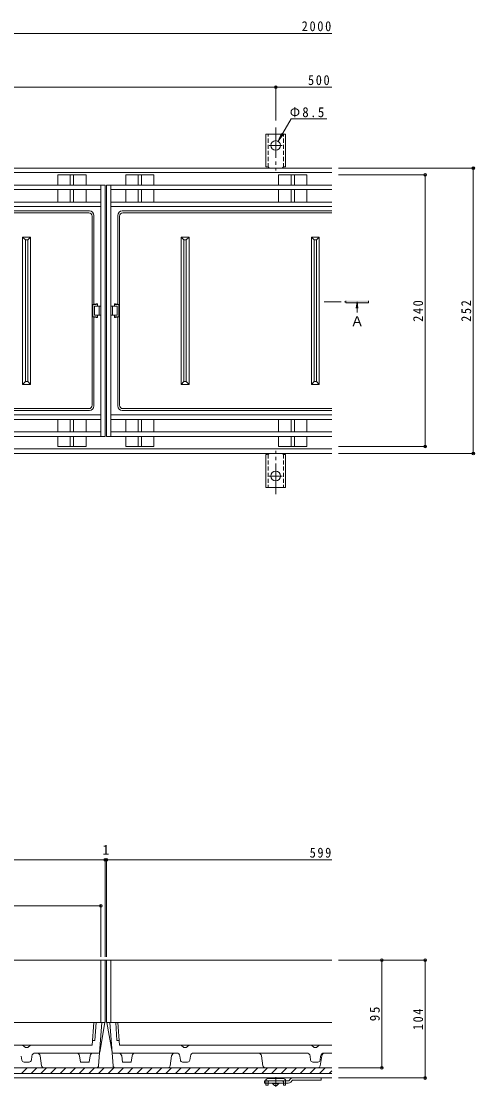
# Model space of a CAD drawing. Units: millimetres at full size, sheet at 1:3. Extents: x -1121 to 1153, y -824 to 816.
# Drawn here: x -363 to 38, y -477 to 464 of the extents above; entities that cross this region are included whole.
import ezdxf
from ezdxf.enums import TextEntityAlignment as Align

# ---------------------------------------------------------------- set-up
doc = ezdxf.new("R2010")
doc.units = ezdxf.units.MM
doc.header["$LTSCALE"] = 3
doc.header["$PDMODE"] = 32
doc.header["$PDSIZE"] = 2.4
for name, pattern in [('CHAIN1', [8, 5, -1, 1, -1]), ('CHAIN2', [12, 9, -1, 1, -1]), ('DASHED1', [1.8, 1.2, -0.6]), ('DASHED2', [3, 2, -1])]:
    doc.linetypes.add(name, pattern=pattern)
for name, color, linetype, lineweight in [('0-0_通り芯', 3, 'Continuous', 9), ('0-1_躯体', 2, 'Continuous', 9), ('0-2_仕上', 3, 'Continuous', 9), ('0-4_その他', 7, 'Continuous', 9), ('0-5_寸法', 7, 'Continuous', 9), ('0-9', 3, 'Continuous', 9)]:
    doc.layers.add(name, color=color, linetype=linetype, lineweight=lineweight)
doc.styles.add('ＭＳ ゴシック', font='')
doc.styles.get('ＭＳ ゴシック').set_extended_font_data('MS Gothic')

msp = doc.modelspace()

# ---------------------------------------------------------------- linework, layer by layer
at = {"layer": '0-0_通り芯'}
for p, q in [((-319.68, 328.24), (-319.68, 319.24)), ((-316.68, 328.24), (-316.68, 319.24)), ((-305.68, 328.24), (-305.68, 319.24)), ((-270.68, 328.24), (-245.68, 328.24)), ((-270.68, 328.24), (-270.68, 319.24)), ((-259.68, 328.24), (-259.68, 319.24)), ((-256.68, 328.24), (-256.68, 319.24)), ((-245.68, 328.24), (-245.68, 319.24)), ((-135.68, 328.24), (-135.68, 319.24)), ((-124.68, 328.24), (-124.68, 319.24)), ((-121.68, 328.24), (-121.68, 319.24)), ((-887.68, 319.24), (-288.68, 319.24)), ((-883.68, 315.24), (-292.68, 315.24)), ((-330.68, 315.24), (-330.68, 304.24)), ((-319.68, 315.24), (-319.68, 304.24)), ((-316.68, 315.24), (-316.68, 304.24)), ((-305.68, 315.24), (-305.68, 304.24)), ((-292.68, 97.24), (-292.68, 319.24)), ((-288.68, 97.24), (-288.68, 319.24)), ((-287.68, 97.24), (-287.68, 319.24)), ((-287.68, 319.24), (-88.68, 319.24)), ((-283.68, 97.24), (-283.68, 319.24)), ((-283.68, 315.24), (-88.68, 315.24)), ((-270.68, 315.24), (-270.68, 304.24)), ((-259.68, 315.24), (-259.68, 304.24)), ((-256.68, 315.24), (-256.68, 304.24)), ((-245.68, 315.24), (-245.68, 304.24)), ((-135.68, 315.24), (-135.68, 304.24)), ((-124.68, 315.24), (-124.68, 304.24)), ((-121.68, 315.24), (-121.68, 304.24)), ((-110.68, 315.24), (-110.68, 304.24)), ((-883.68, 304.24), (-292.68, 304.24)), ((-283.68, 304.24), (-88.68, 304.24)), ((-883.68, 300.24), (-292.68, 300.24)), ((-302.698, 296.371), (-873.662, 296.371)), ((-303.269, 294.721), (-873.091, 294.721)), ((-298.698, 292.371), (-298.698, 213.907)), ((-283.68, 300.24), (-88.68, 300.24)), ((-277.662, 292.371), (-277.662, 213.907)), ((-88.68, 296.371), (-273.662, 296.371)), ((-88.68, 294.721), (-273.091, 294.721)), ((-300.269, 291.721), (-300.269, 124.76)), ((-276.091, 291.721), (-276.091, 124.76)), ((-361.68, 143.24), (-361.68, 273.24)), ((-354.68, 273.24), (-361.68, 273.24)), ((-361.68, 273.24), (-359.18, 270.74)), ((-354.68, 273.24), (-357.18, 270.74)), ((-354.68, 143.24), (-354.68, 273.24)), ((-221.68, 273.24), (-214.68, 273.24)), ((-221.68, 143.24), (-221.68, 273.24)), ((-221.68, 273.24), (-219.18, 270.74)), ((-214.68, 273.24), (-217.18, 270.74)), ((-214.68, 143.24), (-214.68, 273.24)), ((-106.68, 273.24), (-99.68, 273.24)), ((-106.68, 143.24), (-106.68, 273.24)), ((-106.68, 273.24), (-104.18, 270.74)), ((-99.68, 273.24), (-102.18, 270.74)), ((-99.68, 143.24), (-99.68, 273.24)), ((-359.18, 145.74), (-359.18, 270.74)), ((-357.18, 270.74), (-359.18, 270.74)), ((-357.18, 145.74), (-357.18, 270.74)), ((-219.18, 270.74), (-217.18, 270.74)), ((-219.18, 145.74), (-219.18, 270.74)), ((-217.18, 145.74), (-217.18, 270.74)), ((-104.18, 270.74), (-102.18, 270.74)), ((-104.18, 145.74), (-104.18, 270.74)), ((-102.18, 145.74), (-102.18, 270.74)), ((-299.698, 202.74), (-299.698, 213.74)), ((-298.18, 204.24), (-298.18, 212.24)), ((-292.68, 212.24), (-298.18, 212.24)), ((-295.69, 214.24), (-295.69, 212.24)), ((-294.18, 204.24), (-294.18, 212.24)), ((-283.68, 212.24), (-278.18, 212.24)), ((-282.18, 204.24), (-282.18, 212.24)), ((-280.67, 214.24), (-280.67, 212.24)), ((-278.18, 204.24), (-278.18, 212.24)), ((-276.662, 202.74), (-276.662, 213.74)), ((-298.698, 124.11), (-298.698, 202.574)), ((-292.68, 204.24), (-298.18, 204.24)), ((-295.69, 202.24), (-295.69, 204.24)), ((-283.68, 204.24), (-278.18, 204.24)), ((-280.67, 202.24), (-280.67, 204.24)), ((-277.662, 124.11), (-277.662, 202.574)), ((-361.68, 143.24), (-359.18, 145.74)), ((-354.68, 143.24), (-361.68, 143.24)), ((-357.18, 145.74), (-359.18, 145.74)), ((-354.68, 143.24), (-357.18, 145.74)), ((-221.68, 143.24), (-219.18, 145.74)), ((-221.68, 143.24), (-214.68, 143.24)), ((-219.18, 145.74), (-217.18, 145.74)), ((-214.68, 143.24), (-217.18, 145.74)), ((-106.68, 143.24), (-104.18, 145.74)), ((-106.68, 143.24), (-99.68, 143.24)), ((-104.18, 145.74), (-102.18, 145.74)), ((-99.68, 143.24), (-102.18, 145.74)), ((-883.68, 116.24), (-292.68, 116.24)), ((-302.698, 120.11), (-873.662, 120.11)), ((-303.269, 121.76), (-873.091, 121.76)), ((-283.68, 116.24), (-88.68, 116.24)), ((-88.68, 120.11), (-273.662, 120.11)), ((-88.68, 121.76), (-273.091, 121.76)), ((-883.68, 112.24), (-292.68, 112.24)), ((-330.68, 101.24), (-330.68, 112.24)), ((-319.68, 101.24), (-319.68, 112.24)), ((-316.68, 101.24), (-316.68, 112.24)), ((-305.68, 101.24), (-305.68, 112.24)), ((-283.68, 112.24), (-88.68, 112.24)), ((-270.68, 101.24), (-270.68, 112.24)), ((-259.68, 101.24), (-259.68, 112.24)), ((-256.68, 101.24), (-256.68, 112.24)), ((-245.68, 101.24), (-245.68, 112.24)), ((-135.68, 101.24), (-135.68, 112.24)), ((-124.68, 101.24), (-124.68, 112.24)), ((-121.68, 101.24), (-121.68, 112.24)), ((-110.68, 101.24), (-110.68, 112.24)), ((-887.68, 97.24), (-288.68, 97.24)), ((-883.68, 101.24), (-292.68, 101.24)), ((-319.68, 88.24), (-319.68, 97.24)), ((-316.68, 88.24), (-316.68, 97.24)), ((-305.68, 88.24), (-305.68, 97.24)), ((-287.68, 97.24), (-88.68, 97.24)), ((-283.68, 101.24), (-88.68, 101.24)), ((-270.68, 88.24), (-270.68, 97.24)), ((-259.68, 88.24), (-259.68, 97.24)), ((-256.68, 88.24), (-256.68, 97.24)), ((-245.68, 88.24), (-245.68, 97.24)), ((-135.68, 88.24), (-135.68, 97.24)), ((-124.68, 88.24), (-124.68, 97.24)), ((-121.68, 88.24), (-121.68, 97.24)), ((-270.68, 88.24), (-245.68, 88.24))]:
    msp.add_line(p, q, dxfattribs=at)
for points in [[(-305.68, 328.24), (-330.68, 328.24), (-330.68, 319.24)], [(-135.68, 328.24), (-110.68, 328.24), (-110.68, 319.24)], [(-305.68, 88.24), (-330.68, 88.24), (-330.68, 97.24)], [(-135.68, 88.24), (-110.68, 88.24), (-110.68, 97.24)]]:
    msp.add_lwpolyline(points, dxfattribs=at)
for points in [[(-295.69, 214.24), (-296.69, 213.74), (-299.698, 213.74), (-296.69, 214.24)], [(-280.67, 214.24), (-279.67, 213.74), (-276.662, 213.74), (-279.67, 214.24)], [(-295.69, 202.24), (-296.69, 202.74), (-299.698, 202.74), (-296.69, 202.24)], [(-280.67, 202.24), (-279.67, 202.74), (-276.662, 202.74), (-279.67, 202.24)]]:
    msp.add_lwpolyline(points, close=True, dxfattribs=at)
for centre, radius, start, end in [((-303.269, 291.721), 3, 0, 90), ((-302.698, 292.371), 4, 0, 90), ((-273.662, 292.371), 4, 90, 180), ((-273.091, 291.721), 3, 90, 180), ((-303.269, 124.76), 3, 270, 0), ((-302.698, 124.11), 4, 270, 0), ((-273.662, 124.11), 4, 180, 270), ((-273.091, 124.76), 3, 180, 270)]:
    msp.add_arc(centre, radius, start, end, dxfattribs=at)
at = {"layer": '0-1_躯体', "linetype": 'CHAIN2'}
for p, q in [((-138.18, 370.188), (-138.18, 332.075)), ((-138.18, 354.24), (-143.956, 354.24)), ((-138.18, 354.24), (-132.404, 354.24)), ((-138.18, 46.293), (-138.18, 84.406)), ((-138.18, 62.241), (-143.956, 62.241)), ((-138.18, 62.241), (-132.404, 62.241))]:
    msp.add_line(p, q, dxfattribs=at)
at = {"layer": '0-1_躯体'}
for p, q in [((-146.93, 335.24), (-146.93, 364.24)), ((-138.18, 364.24), (-146.93, 364.24)), ((-138.18, 364.24), (-129.43, 364.24)), ((-129.43, 335.24), (-129.43, 364.24)), ((-88.68, 330.24), (-888.18, 330.24)), ((-146.93, 335.24), (-145.68, 335.24)), ((-129.43, 335.24), (-130.68, 335.24)), ((-888.18, 86.24), (-88.68, 86.24)), ((-146.93, 81.241), (-146.93, 52.241)), ((-146.93, 81.241), (-145.68, 81.241)), ((-129.43, 81.241), (-130.68, 81.241)), ((-129.43, 81.241), (-129.43, 52.241)), ((-138.18, 52.241), (-146.93, 52.241)), ((-138.18, 52.241), (-129.43, 52.241)), ((-88.68, -365.465), (-888.18, -365.465)), ((-362.559, -465.465), (-357.559, -460.465)), ((-354.074, -465.465), (-349.074, -460.465)), ((-345.589, -465.465), (-340.589, -460.465)), ((-337.103, -465.465), (-332.103, -460.465)), ((-328.618, -465.465), (-323.618, -460.465)), ((-320.133, -465.465), (-315.133, -460.465)), ((-311.648, -465.465), (-306.647, -460.465)), ((-303.162, -465.465), (-298.162, -460.465)), ((-294.677, -465.465), (-289.677, -460.465)), ((-286.192, -465.465), (-281.192, -460.465)), ((-277.706, -465.465), (-272.706, -460.465)), ((-269.221, -465.465), (-264.221, -460.465)), ((-260.736, -465.465), (-255.736, -460.465)), ((-252.251, -465.465), (-247.251, -460.465)), ((-243.765, -465.465), (-238.765, -460.465)), ((-235.28, -465.465), (-230.28, -460.465)), ((-226.795, -465.465), (-221.795, -460.465)), ((-218.309, -465.465), (-213.309, -460.465)), ((-209.824, -465.465), (-204.824, -460.465)), ((-201.339, -465.465), (-196.339, -460.465)), ((-192.854, -465.465), (-187.854, -460.465)), ((-184.368, -465.465), (-179.368, -460.465)), ((-175.883, -465.465), (-170.883, -460.465)), ((-167.398, -465.465), (-162.398, -460.465)), ((-158.912, -465.465), (-153.912, -460.465)), ((-150.427, -465.465), (-145.427, -460.465)), ((-141.942, -465.465), (-136.942, -460.465)), ((-133.457, -465.465), (-128.457, -460.465)), ((-124.971, -465.465), (-119.971, -460.465)), ((-116.486, -465.465), (-111.486, -460.465)), ((-108.001, -465.465), (-103.001, -460.465)), ((-99.516, -465.465), (-94.515, -460.465)), ((-91.03, -465.465), (-88.68, -463.115))]:
    msp.add_line(p, q, dxfattribs=at)
at = {"layer": '0-1_躯体', "linetype": 'DASHED1'}
for p, q in [((-144.93, 335.095), (-144.93, 364.24)), ((-131.43, 335.095), (-131.43, 364.24)), ((-144.93, 81.386), (-144.93, 52.241)), ((-131.43, 81.386), (-131.43, 52.241))]:
    msp.add_line(p, q, dxfattribs=at)
at = {"layer": '0-1_躯体', "color": 4}
for p, q in [((-131.43, -469.964), (-144.93, -469.964)), ((-146.93, -473.965), (-146.93, -475.764)), ((-144.93, -475.764), (-146.93, -475.764)), ((-144.93, -473.965), (-144.93, -475.764)), ((-131.43, -473.965), (-131.43, -475.764)), ((-129.43, -475.764), (-131.43, -475.764)), ((-129.43, -473.965), (-129.43, -475.764))]:
    msp.add_line(p, q, dxfattribs=at)
at = {"layer": '0-1_躯体', "color": 4, "linetype": 'DASHED2'}
for p, q in [((-146.93, -473.965), (-146.93, -471.964)), ((-144.93, -473.965), (-144.93, -472.964)), ((-131.43, -473.965), (-131.43, -472.964)), ((-129.43, -473.965), (-129.43, -471.964))]:
    msp.add_line(p, q, dxfattribs=at)
at = {"layer": '0-1_躯体'}
for points in [[(-88.68, 334.24), (-888.18, 334.24), (-888.18, 82.24), (-88.68, 82.24)], [(-88.68, -460.465), (-888.18, -460.465), (-1087.68, -460.465)], [(-88.68, -465.465), (-888.18, -465.465), (-1087.68, -465.465)], [(-88.68, -469.465), (-888.18, -469.465), (-1087.68, -469.465)]]:
    msp.add_lwpolyline(points, dxfattribs=at)
for centre in [(-138.18, 354.24), (-138.18, 62.241)]:
    msp.add_circle(centre, 4.25, dxfattribs=at)
for centre, start, end in [((-145.68, 333.24), 30.00051, 90), ((-130.68, 333.24), 90, 149.99949), ((-145.68, 83.241), 270, 329.99949), ((-130.68, 83.241), 210.00051, 270)]:
    msp.add_arc(centre, 2, start, end, dxfattribs=at)
at = {"layer": '0-1_躯体', "color": 4}
for centre, start, end in [((-144.93, -471.964), 90, 180), ((-131.43, -471.964), 0, 90)]:
    msp.add_arc(centre, 2, start, end, dxfattribs=at)
at = {"layer": '0-1_躯体', "color": 4, "linetype": 'DASHED2'}
for centre, start, end in [((-143.93, -472.964), 90, 180), ((-132.43, -472.964), 0, 90)]:
    msp.add_arc(centre, 1, start, end, dxfattribs=at)
at = {"layer": '0-2_仕上'}
for p, q in [((-288.68, -365.465), (-887.68, -365.465)), ((-292.68, -420.465), (-292.68, -365.465)), ((-288.68, -420.465), (-288.68, -365.465)), ((-287.68, -420.465), (-287.68, -365.465)), ((-88.68, -365.465), (-287.68, -365.465)), ((-283.68, -420.465), (-283.68, -365.465)), ((-288.68, -420.465), (-588.18, -420.465)), ((-300.27, -440.465), (-298.841, -420.465)), ((-297.979, -436.465), (-296.836, -420.465)), ((-294.548, -458.608), (-291.823, -420.465)), ((-293.607, -446.637), (-289.03, -420.465)), ((-287.68, -420.465), (-88.68, -420.465)), ((-282.754, -446.637), (-287.331, -420.465)), ((-281.813, -458.608), (-284.537, -420.465)), ((-278.382, -436.465), (-279.525, -420.465)), ((-276.091, -440.465), (-277.52, -420.465)), ((-300.27, -440.465), (-379.82, -440.465)), ((-361.68, -440.465), (-359.18, -442.465)), ((-357.18, -442.465), (-354.68, -440.465)), ((-297.979, -436.465), (-299.984, -436.465)), ((-278.382, -436.465), (-276.377, -436.465)), ((-276.091, -440.465), (-196.541, -440.465)), ((-219.18, -442.465), (-221.68, -440.465)), ((-214.68, -440.465), (-217.18, -442.465)), ((-196.541, -440.465), (-88.68, -440.465)), ((-104.18, -442.465), (-106.68, -440.465)), ((-99.68, -440.465), (-102.18, -442.465)), ((-362.852, -450.093), (-362.399, -453.713)), ((-357.18, -442.465), (-359.18, -442.465)), ((-353.961, -453.713), (-353.509, -450.093)), ((-350.532, -447.465), (-349.254, -447.465)), ((-294.592, -447.465), (-349.254, -447.465)), ((-344.941, -458.769), (-346.289, -450.009)), ((-311.36, -450.009), (-310.521, -455.465)), ((-302.143, -450.009), (-302.983, -455.465)), ((-281.769, -447.465), (-227.106, -447.465)), ((-274.217, -450.009), (-273.378, -455.465)), ((-265, -450.009), (-265.84, -455.465)), ((-231.419, -458.769), (-230.072, -450.009)), ((-225.829, -447.465), (-227.106, -447.465)), ((-222.399, -453.713), (-222.852, -450.093)), ((-219.18, -442.465), (-217.18, -442.465)), ((-213.509, -450.093), (-213.961, -453.713)), ((-210.532, -447.465), (-195.052, -447.465)), ((-112.107, -447.465), (-195.052, -447.465)), ((-149.441, -458.769), (-150.789, -450.009)), ((-110.829, -447.465), (-112.107, -447.465)), ((-107.399, -453.713), (-107.852, -450.093)), ((-104.18, -442.465), (-102.18, -442.465)), ((-98.509, -450.093), (-98.961, -453.713)), ((-98.919, -458.769), (-97.572, -450.009)), ((-95.532, -447.465), (-88.68, -447.465)), ((-360.415, -455.465), (-355.946, -455.465)), ((-296.542, -460.465), (-342.964, -460.465)), ((-302.983, -455.465), (-310.521, -455.465)), ((-279.818, -460.465), (-233.396, -460.465)), ((-273.378, -455.465), (-265.84, -455.465)), ((-215.946, -455.465), (-220.415, -455.465)), ((-100.896, -460.465), (-147.464, -460.465)), ((-100.946, -455.465), (-105.415, -455.465))]:
    msp.add_line(p, q, dxfattribs=at)
for centre, radius, start, end in [((-350.532, -450.465), 3, 90, 172.87515), ((-349.254, -450.465), 3, 8.74617, 90), ((-314.326, -450.465), 3, 8.74626, 90), ((-299.178, -450.465), 3, 90, 171.25374), ((-294.592, -446.465), 1, 270, 350.08047), ((-281.769, -446.465), 1, 189.91953, 270), ((-277.183, -450.465), 3, 8.74626, 90), ((-262.035, -450.465), 3, 90, 171.25374), ((-227.106, -450.465), 3, 90, 171.25383), ((-225.829, -450.465), 3, 7.12485, 90), ((-210.532, -450.465), 3, 90, 172.87503), ((-153.754, -450.465), 3, 8.74615, 90), ((-110.829, -450.465), 3, 7.12485, 90), ((-95.532, -450.465), 3, 90, 172.87503), ((-94.607, -450.465), 3, 90, 171.25385), ((-360.415, -453.465), 2, 187.12489, 270), ((-355.946, -453.465), 2, 270, 352.87535), ((-342.964, -458.465), 2, 188.74611, 270), ((-296.542, -458.465), 2, 270, 355.91441), ((-279.818, -458.465), 2, 184.08559, 270), ((-233.396, -458.465), 2, 270, 351.25389), ((-220.415, -453.465), 2, 187.12465, 270), ((-215.946, -453.465), 2, 270, 352.87511), ((-147.464, -458.465), 2, 188.74606, 270), ((-105.415, -453.465), 2, 187.12465, 270), ((-100.946, -453.465), 2, 270, 352.87511), ((-100.896, -458.465), 2, 270, 351.25394)]:
    msp.add_arc(centre, radius, start, end, dxfattribs=at)
at = {"layer": '0-4_その他'}
for p, q in [((-888.18, 453.257), (-88.68, 453.257)), ((-638.18, 405.66), (-138.18, 405.66)), ((-138.18, 406.56), (-138.18, 376.188)), ((-138.18, 405.66), (-88.68, 405.66)), ((37.234, 334.24), (-82.68, 334.24)), ((36.334, 334.24), (36.334, 82.24)), ((-5.268, 328.24), (-82.68, 328.24)), ((-6.168, 328.24), (-6.168, 88.24)), ((-5.268, 88.24), (-82.68, 88.24)), ((37.234, 82.24), (-82.68, 82.24)), ((-887.68, -276.742), (-288.68, -276.742)), ((-288.68, -275.842), (-288.68, -362.465)), ((-288.68, -276.742), (-287.68, -276.742)), ((-287.68, -275.842), (-287.68, -362.465)), ((-287.68, -276.742), (-88.68, -276.742)), ((-883.68, -317.325), (-292.68, -317.325)), ((-292.68, -316.425), (-292.68, -362.465)), ((-5.268, -365.465), (-82.68, -365.465)), ((-44.402, -365.465), (-44.402, -460.465)), ((-6.168, -365.465), (-6.168, -469.465)), ((-43.502, -460.465), (-82.68, -460.465)), ((-5.268, -469.465), (-82.68, -469.465))]:
    msp.add_line(p, q, dxfattribs=at)
for p in [(-138.18, 405.66), (-6.168, 328.24), (36.334, 334.24), (-6.168, 88.24), (36.334, 82.24), (-288.68, -276.742), (-287.68, -276.742), (-292.68, -317.325), (-44.402, -365.465), (-6.168, -365.465), (-44.402, -460.465), (-6.168, -469.465)]:
    msp.add_point(p, dxfattribs=at)
at = {"layer": '0-5_寸法'}
for p, q in [((-136.055, 357.921), (-124.581, 377.795)), ((-124.581, 377.795), (-93.154, 377.795)), ((-136.055, 357.921), (-133.185, 364.85)), ((-136.055, 357.921), (-131.49, 363.871))]:
    msp.add_line(p, q, dxfattribs=at)
at = {"layer": '0-5_寸法', "color": 4}
for p, q in [((-56.384, 217.095), (-56.384, 215.095)), ((-66.322, 216.095), (-67.057, 210.509)), ((-66.322, 216.095), (-65.587, 210.509))]:
    msp.add_line(p, q, dxfattribs=at)
at = {"layer": '0-5_寸法', "color": 4, "linetype": 'CHAIN1'}
msp.add_line((-95.36, 216.095), (-76.384, 216.095), dxfattribs=at)
at = {"layer": '0-5_寸法', "color": 4}
for points in [[(-56.384, 215.095), (-76.384, 215.095), (-76.384, 217.095)], [(-66.322, 216.095), (-66.322, 207.247), (-66.322, 206.692)]]:
    msp.add_lwpolyline(points, dxfattribs=at)
msp.add_solid([(-76.384, 217.095), (-76.384, 215.095), (-56.384, 217.095), (-56.384, 215.095)], dxfattribs=at)
at = {"layer": '0-9', "color": 4, "linetype": 'CHAIN1'}
msp.add_line((-138.18, -468.868), (-138.18, -477.153), dxfattribs=at)
at = {"layer": '0-9'}
for p, q in [((-125.059, -470.343), (-126.68, -471.965)), ((-122.938, -469.465), (-98.18, -469.465)), ((-98.18, -469.465), (-98.18, -471.465)), ((-148.18, -471.965), (-148.18, -473.965)), ((-148.18, -471.965), (-126.68, -471.965)), ((-127.094, -473.965), (-148.18, -473.965)), ((-124.973, -473.086), (-123.352, -471.465)), ((-123.352, -471.465), (-98.18, -471.465))]:
    msp.add_line(p, q, dxfattribs=at)
at = {"layer": '0-9', "color": 2}
for p, q in [((-140.93, -474.464), (-140.93, -473.965)), ((-139.18, -475.964), (-140.93, -474.464)), ((-135.43, -474.464), (-140.93, -474.464)), ((-137.18, -475.964), (-139.18, -475.964)), ((-135.43, -474.464), (-137.18, -475.964)), ((-135.43, -474.464), (-135.43, -473.965))]:
    msp.add_line(p, q, dxfattribs=at)
at = {"layer": '0-9'}
for centre, start, end in [((-122.938, -472.465), 90, 134.99996), ((-127.094, -470.965), 270, 314.99996)]:
    msp.add_arc(centre, 3, start, end, dxfattribs=at)

# ---------------------------------------------------------------- texts
at = {"layer": '0-4_その他', "color": 2, "style": 'ＭＳ ゴシック'}
msp.add_text('1', height=8.798, dxfattribs=at).set_placement((-291.18, -274.942), align=Align.BOTTOM_LEFT)
at = {"layer": '0-4_その他', "color": 2, "char_height": 8.798, "attachment_point": 7, "style": 'ＭＳ ゴシック'}
for s, insert in [('\\T1.28;\\W0.9;2000', (-115.22, 455.057)), ('\\T1.27;\\W0.9;500', (-109.651, 407.46)), ('\\T1.27;\\W0.9;599', (-108.18, -274.942))]:
    msp.add_mtext(s, dxfattribs=dict(at, insert=insert))
at = {"layer": '0-4_その他', "color": 2, "char_height": 8.798, "attachment_point": 7, "rotation": 90, "style": 'ＭＳ ゴシック'}
for s, insert in [('\\T1.27;\\W0.9;240', (-7.968, 198.49)), ('\\T1.27;\\W0.9;252', (34.534, 198.49)), ('\\T1.27;\\W0.95;95', (-46.202, -419.34)), ('\\T1.27;\\W0.9;104', (-7.968, -427.215))]:
    msp.add_mtext(s, dxfattribs=dict(at, insert=insert))
at = {"layer": '0-5_寸法', "color": 2, "style": 'ＭＳ ゴシック'}
msp.add_text('Ａ', height=8.798, dxfattribs=at).set_placement((-72.229, 191.967), align=Align.BOTTOM_LEFT)
at = {"layer": '0-5_寸法', "color": 2, "insert": (-125.774, 378.94), "char_height": 8.798, "attachment_point": 7, "style": 'ＭＳ ゴシック'}
msp.add_mtext('\\T1.21;\\W0.95;Φ8.5', dxfattribs=at)

doc.saveas('drawing.dxf')
